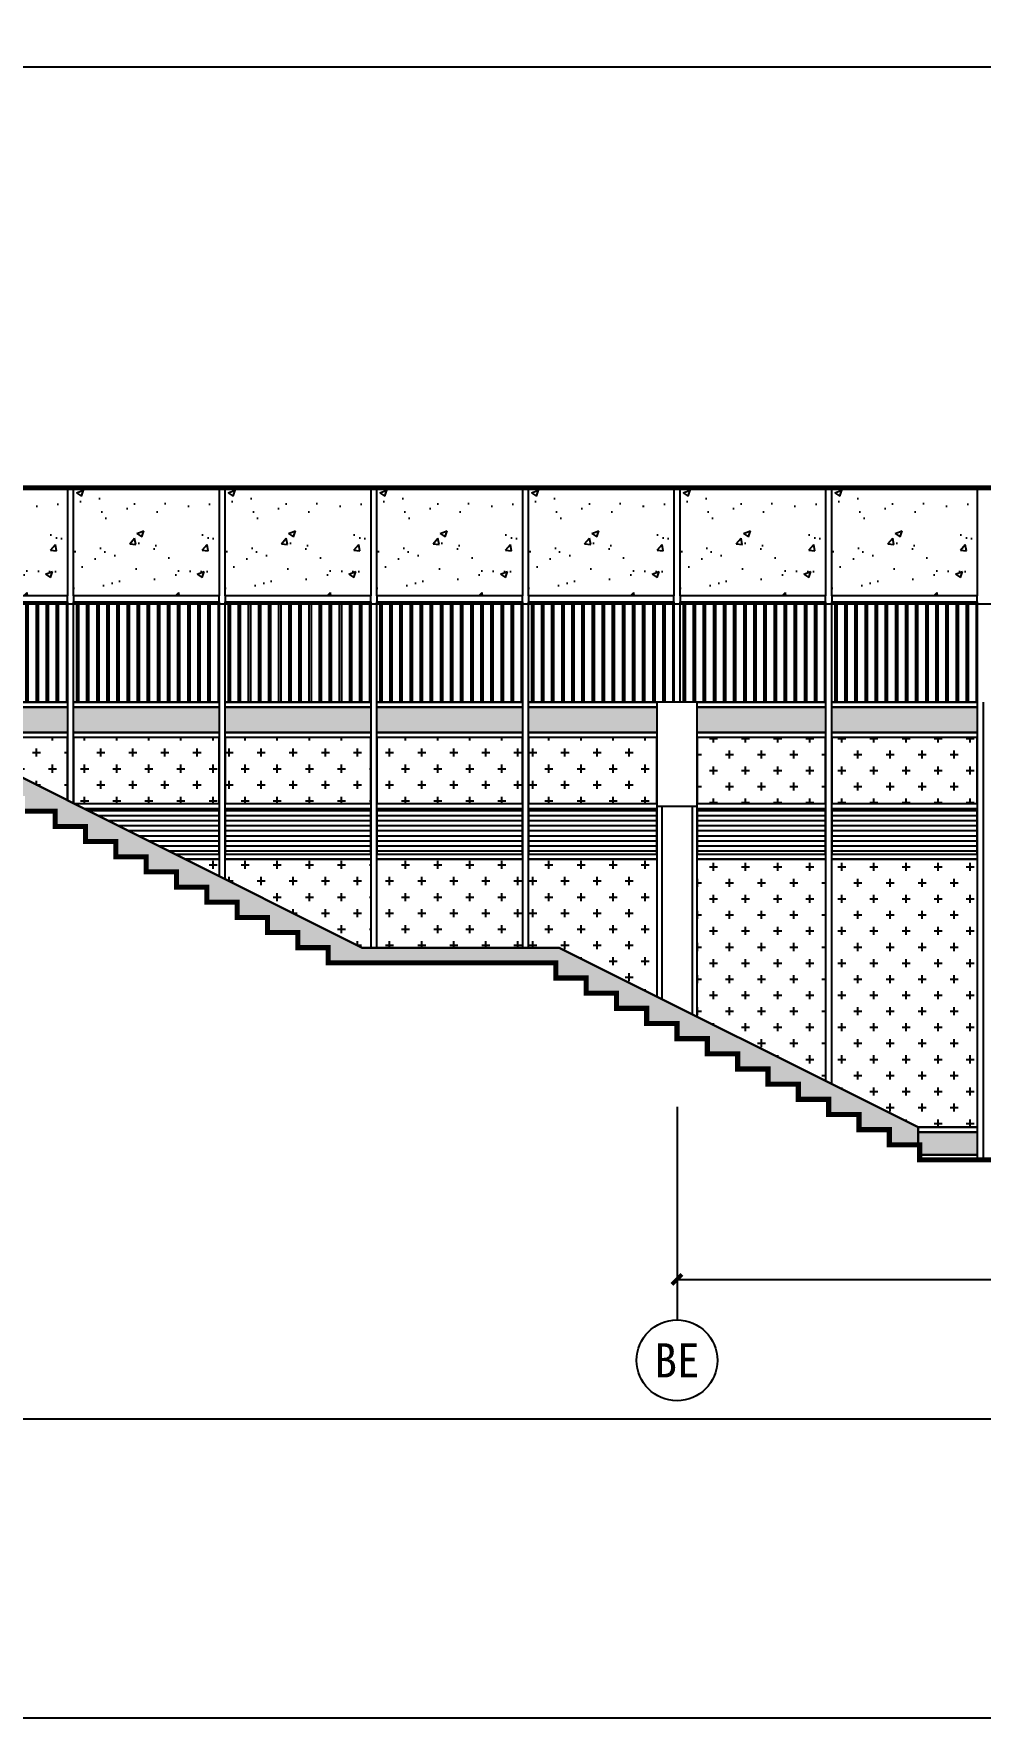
# Model space of a CAD drawing. Extents: x 72637 to 526294, y -245768 to 30884.
# Drawn here: x 135534 to 144897, y -110581 to -93916 of the extents above; entities that cross this region are included whole.
import ezdxf
from ezdxf.enums import TextEntityAlignment as Align
from ezdxf.xclip import XClip

# ---------------------------------------------------------------- set-up
doc = ezdxf.new("R2010")
doc.units = 0
doc.header["$LTSCALE"] = 10
doc.header["$MEASUREMENT"] = 0
doc.header["$XCLIPFRAME"] = 0
for name, color, linetype in [('$1$05-填充_天正', 26, 'Continuous'), ('01-标注_轴线坐标', 132, 'Continuous'), ('02-TEXT_轴号', 7, 'Continuous'), ('05-填充_156', 156, 'Continuous'), ('05-填充_168', 168, 'Continuous'), ('05-填充_18', 18, 'Continuous'), ('A-C_玻璃幕墙', 140, 'Continuous'), ('AXIS_TEXT', 7, 'Continuous'), ('E-立面轮廓', 241, 'Continuous')]:
    doc.layers.add(name, color=color, linetype=linetype)
doc.layers.add('04-不打印_辅助线', color=165, linetype='Continuous', plot=False)
doc.styles.add('_TCH_AXIS', font='STXIHEI.TTF', dxfattribs={"width": 0.75})
doc.styles.add('_TCH_DIM_T3', font='ROS1', dxfattribs={"width": 0.8, "bigfont": 'JD'})
doc.styles.add('COMPLEX', font='COMPLEX')
doc.dimstyles.new('_TCH_ARCH&&100', dxfattribs={"dimtxt": 297.5, "dimasz": 100, "dimexe": 250, "dimexo": 300, "dimgap": 100, "dimtad": 1, "dimdec": 0, "dimzin": 0, "dimdsep": 46, "dimtxsty": '_TCH_DIM_T3', "dimblk": 'ARCHTICK', "dimcen": 0.09, "dimclrt": 7, "dimazin": 2, "dimtfac": 1, "dimtdec": 0, "dimtix": 1, "dimtmove": 2, "dimatfit": 3, "dimfxl": 0, "dimtolj": 1, "dimtzin": 0, "dimarcsym": 0})
pattern_1 = [(0, (158569.21, -32148.86), (158.75, 158.75), [79.375, -238.125]), (90, (158608.9, -32188.55), (-158.75, 158.75), [79.375, -238.125])]

# ---------------------------------------------------------------- blocks, each defined once
blk = doc.blocks.new('jhkuyfuk')
blk.add_lwpolyline([(-200, 0), (200, 0), (200, 4530), (-200, 4530)], close=True)
for points in [[(-200, 3500), (200, 3500)], [(-150, 3500), (-150, 0)], [(150, 3500), (150, 0)]]:
    blk.add_lwpolyline(points)
blk = doc.blocks.new('*U2322')
at = {"layer": 'A-C_玻璃幕墙'}
blk.add_lwpolyline([(-30, 2265), (-30, -2265), (30, -2265), (30, 2265)], dxfattribs=at)
blk = doc.blocks.new('*U2323')
at = {"layer": 'A-C_玻璃幕墙', "color": 0, "linetype": 'ByBlock', "lineweight": -2, "transparency": 16777216}
for p in [(0, 0), (1500, 0), (3000, 0), (4500, 0)]:
    blk.add_blockref('*U2322', p, dxfattribs=at)
blk = doc.blocks.new('*U218')
at = {"layer": '05-填充_156'}
h = blk.add_hatch(dxfattribs=at)
h.set_pattern_fill('_USER', color=256, scale=50, pattern_type=0)
h.set_pattern_definition([(0, (470, 50), (0, 50), [])])
h.paths.add_polyline_path([(0, 50), (1270, 50), (1270, 500), (0, 500)])
at = {"layer": '05-填充_168'}
h = blk.add_hatch(color=256, dxfattribs=at)
h.dxf.hatch_style = 1
h.paths.add_polyline_path([(1270, 1255), (0, 1255), (0, 1505), (1270, 1505)])
for points in [[(1270, 1505), (0, 1505), (0, 1555), (1270, 1555)], [(1270, 1255), (0, 1255), (0, 1505), (1270, 1505)], [(1270, 1205), (0, 1205), (0, 1255), (1270, 1255)], [(1270, 500), (0, 500), (0, 550), (1270, 550)], [(0, 50), (1270, 50), (1270, 500), (0, 500)], [(1270, 0), (0, 0), (0, 50), (1270, 50)]]:
    blk.add_lwpolyline(points, close=True)
blk = doc.blocks.new('*U2318')
at = {"layer": 'A-C_玻璃幕墙'}
blk.add_lwpolyline([(-30, 2265), (-30, -2265), (30, -2265), (30, 2265)], dxfattribs=at)
blk = doc.blocks.new('*U2319')
at = {"layer": 'A-C_玻璃幕墙', "color": 0, "linetype": 'ByBlock', "lineweight": -2, "transparency": 16777216}
for p in [(0, 0), (1500, 0), (3000, 0), (4500, 0), (6000, 0), (7500, 0), (9000, 0)]:
    blk.add_blockref('*U2318', p, dxfattribs=at)
blk = doc.blocks.new('*U217')
at = {"layer": '05-填充_168'}
h = blk.add_hatch(color=256, dxfattribs=at)
h.dxf.hatch_style = 1
h.paths.add_polyline_path([(1440, 50), (0, 50), (0, 275), (1440, 275)])
for points in [[(1440, 275), (0, 275), (0, 325), (1440, 325)], [(1440, 50), (0, 50), (0, 275), (1440, 275)], [(1440, 0), (0, 0), (0, 50), (1440, 50)]]:
    blk.add_lwpolyline(points, close=True)
blk = doc.blocks.new('*U221')
at = {"layer": '05-填充_156'}
h = blk.add_hatch(dxfattribs=at)
h.set_pattern_fill('_USER', color=256, scale=50, pattern_type=0)
h.set_pattern_definition([(0, (640, 50), (0, 50), [])])
h.paths.add_polyline_path([(0, 50), (1440, 50), (1440, 500), (0, 500)])
at = {"layer": '05-填充_168'}
h = blk.add_hatch(color=256, dxfattribs=at)
h.dxf.hatch_style = 1
h.paths.add_polyline_path([(1440, 1255), (0, 1255), (0, 1505), (1440, 1505)])
for points in [[(1440, 1505), (0, 1505), (0, 1555), (1440, 1555)], [(1440, 1255), (0, 1255), (0, 1505), (1440, 1505)], [(1440, 1205), (0, 1205), (0, 1255), (1440, 1255)], [(1440, 500), (0, 500), (0, 550), (1440, 550)], [(0, 50), (1440, 50), (1440, 500), (0, 500)], [(1440, 0), (0, 0), (0, 50), (1440, 50)]]:
    blk.add_lwpolyline(points, close=True)
blk = doc.blocks.new('*U223')
at = {"layer": '05-填充_156'}
h = blk.add_hatch(dxfattribs=at)
h.set_pattern_fill('CROSS', color=136, scale=100)
h.set_pattern_definition([(0, (-155149.49, 102647.84), (158.75, 158.75), [79.375, -238.125]), (90, (-155109.8, 102608.15), (-158.75, 158.75), [79.375, -238.125])])
h.paths.add_polyline_path([(0, 3200), (1440, 3200), (1440, 3855), (0, 3855)])
h.paths.add_polyline_path([(0, 2650), (1440, 2650), (1440, 0), (0, 0)])
for points in [[(0, 3200), (1440, 3200), (1440, 3855), (0, 3855)], [(0, 2650), (1440, 2650), (1440, 0), (0, 0)]]:
    blk.add_lwpolyline(points, close=True)
blk = doc.blocks.new('*U2316')
at = {"layer": 'A-C_玻璃幕墙'}
for name, p in [('*U221', (-720, 710)), ('*U223', (-720, -1940)), ('*U217', (-720, -2265))]:
    blk.add_blockref(name, p, dxfattribs=at)
blk = doc.blocks.new('*U2317')
at = {"layer": 'A-C_玻璃幕墙', "color": 0, "linetype": 'ByBlock', "lineweight": -2, "transparency": 16777216}
for p in [(0, 0), (1500, 0), (3000, 0), (4500, 0), (6000, 0), (7500, 0)]:
    blk.add_blockref('*U2316', p, dxfattribs=at)
blk = doc.blocks.new('*U222')
at = {"layer": '05-填充_156'}
h = blk.add_hatch(dxfattribs=at)
h.set_pattern_fill('CROSS', color=136, scale=100)
h.set_pattern_definition([(0, (-155319.49, 102647.84), (158.75, 158.75), [79.375, -238.125]), (90, (-155279.8, 102608.15), (-158.75, 158.75), [79.375, -238.125])])
h.paths.add_polyline_path([(0, 3200), (1270, 3200), (1270, 3855), (0, 3855)])
h.paths.add_polyline_path([(0, 2650), (1270, 2650), (1270, 0), (0, 0)])
for points in [[(0, 3200), (1270, 3200), (1270, 3855), (0, 3855)], [(0, 2650), (1270, 2650), (1270, 0), (0, 0)]]:
    blk.add_lwpolyline(points, close=True)
blk = doc.blocks.new('*U232')
at = {"layer": '05-填充_156'}
h = blk.add_hatch(dxfattribs=at)
h.set_pattern_fill('_USER', color=256, scale=100, angle=90, pattern_type=0)
h.set_pattern_definition([(90, (-240, 940), (-100, 6e-15), [])])
h.paths.add_polyline_path([(0, 990), (1440, 990), (1440, 0), (0, 0)])
h = blk.add_hatch(dxfattribs=at)
h.set_pattern_fill('_USER', color=256, scale=100, angle=90, pattern_type=0)
h.set_pattern_definition([(90, (-220, 940), (-100, 6e-15), [])])
h.paths.add_polyline_path([(0, 990), (1440, 990), (1440, 0), (0, 0)])
for points in [[(1440, 1050), (0, 1050), (0, 2120), (1440, 2120)], [(0, 990), (1440, 990), (1440, 1050), (0, 1050)], [(0, 990), (1440, 990), (1440, 0), (0, 0)]]:
    blk.add_lwpolyline(points, close=True)
blk = doc.blocks.new('jtrsytsa')
at = {"layer": '$1$05-填充_天正'}
h = blk.add_hatch(dxfattribs=at)
h.set_pattern_fill('混凝土', color=256, scale=100)
h.set_pattern_definition([(50, (183847.7, 114335.95), (717.2602, -62.7521), [75, -825]), (355, (183847.7, 114335.95), (-138.7513, 752.1921), [60, -660]), (100.4514, (183907.45, 114330.7), (578.5094, 689.4395), [63.7402, -701.142]), (46.1842, (183847.7, 114535.95), (1067.241, -165.519), [112.5, -1237.5]), (96.6356, (183936.6, 114522.2), (934.6627, 974.118), [95.6103, -1051.713]), (351.1842, (183847.7, 114536), (934.662, 974.1186), [90, -990]), (21, (183947.7, 114485.95), (596.907, -402.6189), [75, -825]), (326, (183947.7, 114485.95), (243.3153, 725.15), [60, -660]), (71.4514, (183997.4, 114452.4), (840.2226, 322.5305), [63.7402, -701.142]), (37.5, (183847.68, 114335.95), (12.15986, 332.89385), [0, -652, 0, -670, 0, -662.5]), (7.5, (183847.68, 114335.95), (263.06954, 394.4117), [0, -382, 0, -637, 0, -252.5]), (327.5, (183624.68, 114335.95), (533.82244, -22.55487), [0, -250, 0, -780, 0, -1035]), (317.5, (183524.68, 114335.95), (583.1862, 100.105), [0, -325, 0, -518, 0, -735])])
h.paths.add_polyline_path([(4830, 0), (6270, 0), (6270, -1070), (4830, -1070)])
h = blk.add_hatch(dxfattribs=at)
h.set_pattern_fill('混凝土', color=256, scale=100)
h.set_pattern_definition([(50, (185347.7, 114335.95), (717.2602, -62.7521), [75, -825]), (355, (185347.7, 114335.95), (-138.7513, 752.1921), [60, -660]), (100.4514, (185407.45, 114330.7), (578.5094, 689.4395), [63.7402, -701.142]), (46.1842, (185347.7, 114535.95), (1067.241, -165.519), [112.5, -1237.5]), (96.6356, (185436.6, 114522.2), (934.6627, 974.118), [95.6103, -1051.713]), (351.1842, (185347.7, 114536), (934.662, 974.1186), [90, -990]), (21, (185447.7, 114485.95), (596.907, -402.6189), [75, -825]), (326, (185447.7, 114485.95), (243.3153, 725.15), [60, -660]), (71.4514, (185497.4, 114452.4), (840.2226, 322.5305), [63.7402, -701.142]), (37.5, (185347.68, 114335.95), (12.15986, 332.89385), [0, -652, 0, -670, 0, -662.5]), (7.5, (185347.68, 114335.95), (263.06954, 394.4117), [0, -382, 0, -637, 0, -252.5]), (327.5, (185124.68, 114335.95), (533.82244, -22.55487), [0, -250, 0, -780, 0, -1035]), (317.5, (185024.68, 114335.95), (583.1862, 100.105), [0, -325, 0, -518, 0, -735])])
h.paths.add_polyline_path([(6330, 0), (7770, 0), (7770, -1070), (6330, -1070)])
h = blk.add_hatch(dxfattribs=at)
h.set_pattern_fill('混凝土', color=256, scale=100)
h.set_pattern_definition([(50, (186847.7, 114335.95), (717.2602, -62.7521), [75, -825]), (355, (186847.7, 114335.95), (-138.7513, 752.1921), [60, -660]), (100.4514, (186907.45, 114330.7), (578.5094, 689.4395), [63.7402, -701.142]), (46.1842, (186847.7, 114535.95), (1067.241, -165.519), [112.5, -1237.5]), (96.6356, (186936.6, 114522.2), (934.6627, 974.118), [95.6103, -1051.713]), (351.1842, (186847.7, 114536), (934.662, 974.1186), [90, -990]), (21, (186947.7, 114485.95), (596.907, -402.6189), [75, -825]), (326, (186947.7, 114485.95), (243.3153, 725.15), [60, -660]), (71.4514, (186997.4, 114452.4), (840.2226, 322.5305), [63.7402, -701.142]), (37.5, (186847.68, 114335.95), (12.15986, 332.89385), [0, -652, 0, -670, 0, -662.5]), (7.5, (186847.68, 114335.95), (263.06954, 394.4117), [0, -382, 0, -637, 0, -252.5]), (327.5, (186624.68, 114335.95), (533.82244, -22.55487), [0, -250, 0, -780, 0, -1035]), (317.5, (186524.68, 114335.95), (583.1862, 100.105), [0, -325, 0, -518, 0, -735])])
h.paths.add_polyline_path([(7830, 0), (9270, 0), (9270, -1070), (7830, -1070)])
h = blk.add_hatch(dxfattribs=at)
h.set_pattern_fill('混凝土', color=256, scale=100)
h.set_pattern_definition([(50, (188347.7, 114335.95), (717.2602, -62.7521), [75, -825]), (355, (188347.7, 114335.95), (-138.7513, 752.1921), [60, -660]), (100.4514, (188407.45, 114330.7), (578.5094, 689.4395), [63.7402, -701.142]), (46.1842, (188347.7, 114535.95), (1067.241, -165.519), [112.5, -1237.5]), (96.6356, (188436.6, 114522.2), (934.6627, 974.118), [95.6103, -1051.713]), (351.1842, (188347.7, 114536), (934.662, 974.1186), [90, -990]), (21, (188447.7, 114485.95), (596.907, -402.6189), [75, -825]), (326, (188447.7, 114485.95), (243.3153, 725.15), [60, -660]), (71.4514, (188497.4, 114452.4), (840.2226, 322.5305), [63.7402, -701.142]), (37.5, (188347.68, 114335.95), (12.15986, 332.89385), [0, -652, 0, -670, 0, -662.5]), (7.5, (188347.68, 114335.95), (263.06954, 394.4117), [0, -382, 0, -637, 0, -252.5]), (327.5, (188124.68, 114335.95), (533.82244, -22.55487), [0, -250, 0, -780, 0, -1035]), (317.5, (188024.68, 114335.95), (583.1862, 100.105), [0, -325, 0, -518, 0, -735])])
h.paths.add_polyline_path([(9330, 0), (10770, 0), (10770, -1070), (9330, -1070)])
h = blk.add_hatch(dxfattribs=at)
h.set_pattern_fill('混凝土', color=256, scale=100)
h.set_pattern_definition([(50, (189847.7, 114335.95), (717.2602, -62.7521), [75, -825]), (355, (189847.7, 114335.95), (-138.7513, 752.1921), [60, -660]), (100.4514, (189907.45, 114330.7), (578.5094, 689.4395), [63.7402, -701.142]), (46.1842, (189847.7, 114535.95), (1067.241, -165.519), [112.5, -1237.5]), (96.6356, (189936.6, 114522.2), (934.6627, 974.118), [95.6103, -1051.713]), (351.1842, (189847.7, 114536), (934.662, 974.1186), [90, -990]), (21, (189947.7, 114485.95), (596.907, -402.6189), [75, -825]), (326, (189947.7, 114485.95), (243.3153, 725.15), [60, -660]), (71.4514, (189997.4, 114452.4), (840.2226, 322.5305), [63.7402, -701.142]), (37.5, (189847.68, 114335.95), (12.15986, 332.89385), [0, -652, 0, -670, 0, -662.5]), (7.5, (189847.68, 114335.95), (263.06954, 394.4117), [0, -382, 0, -637, 0, -252.5]), (327.5, (189624.68, 114335.95), (533.82244, -22.55487), [0, -250, 0, -780, 0, -1035]), (317.5, (189524.68, 114335.95), (583.1862, 100.105), [0, -325, 0, -518, 0, -735])])
h.paths.add_polyline_path([(10830, 0), (12270, 0), (12270, -1070), (10830, -1070)])
h = blk.add_hatch(dxfattribs=at)
h.set_pattern_fill('混凝土', color=256, scale=100)
h.set_pattern_definition([(50, (191347.7, 114335.95), (717.2602, -62.7521), [75, -825]), (355, (191347.7, 114335.95), (-138.7513, 752.1921), [60, -660]), (100.4514, (191407.45, 114330.7), (578.5094, 689.4395), [63.7402, -701.142]), (46.1842, (191347.7, 114535.95), (1067.241, -165.519), [112.5, -1237.5]), (96.6356, (191436.6, 114522.2), (934.6627, 974.118), [95.6103, -1051.713]), (351.1842, (191347.7, 114536), (934.662, 974.1186), [90, -990]), (21, (191447.7, 114485.95), (596.907, -402.6189), [75, -825]), (326, (191447.7, 114485.95), (243.3153, 725.15), [60, -660]), (71.4514, (191497.4, 114452.4), (840.2226, 322.5305), [63.7402, -701.142]), (37.5, (191347.68, 114335.95), (12.15986, 332.89385), [0, -652, 0, -670, 0, -662.5]), (7.5, (191347.68, 114335.95), (263.06954, 394.4117), [0, -382, 0, -637, 0, -252.5]), (327.5, (191124.68, 114335.95), (533.82244, -22.55487), [0, -250, 0, -780, 0, -1035]), (317.5, (191024.68, 114335.95), (583.1862, 100.105), [0, -325, 0, -518, 0, -735])])
h.paths.add_polyline_path([(12330, 0), (13770, 0), (13770, -1070), (12330, -1070)])
h = blk.add_hatch(dxfattribs=at)
h.set_pattern_fill('混凝土', color=256, scale=100)
h.set_pattern_definition([(50, (192847.7, 114335.95), (717.2602, -62.7521), [75, -825]), (355, (192847.7, 114335.95), (-138.7513, 752.1921), [60, -660]), (100.4514, (192907.45, 114330.7), (578.5094, 689.4395), [63.7402, -701.142]), (46.1842, (192847.7, 114535.95), (1067.241, -165.519), [112.5, -1237.5]), (96.6356, (192936.6, 114522.2), (934.6627, 974.118), [95.6103, -1051.713]), (351.1842, (192847.7, 114536), (934.662, 974.1186), [90, -990]), (21, (192947.7, 114485.95), (596.907, -402.6189), [75, -825]), (326, (192947.7, 114485.95), (243.3153, 725.15), [60, -660]), (71.4514, (192997.4, 114452.4), (840.2226, 322.5305), [63.7402, -701.142]), (37.5, (192847.68, 114335.95), (12.15986, 332.89385), [0, -652, 0, -670, 0, -662.5]), (7.5, (192847.68, 114335.95), (263.06954, 394.4117), [0, -382, 0, -637, 0, -252.5]), (327.5, (192624.68, 114335.95), (533.82244, -22.55487), [0, -250, 0, -780, 0, -1035]), (317.5, (192524.68, 114335.95), (583.1862, 100.105), [0, -325, 0, -518, 0, -735])])
h.paths.add_polyline_path([(13830, 0), (15270, 0), (15270, -1070), (13830, -1070)])
at = {"layer": '05-填充_156'}
h = blk.add_hatch(dxfattribs=at)
h.set_pattern_fill('CROSS', color=136, scale=100)
h.set_pattern_definition(pattern_1)
h.paths.add_polyline_path([(12500, -3125), (13770, -3125), (13770, -2470), (12500, -2470)])
h.paths.add_polyline_path([(12500, -3675), (13770, -3675), (13770, -6325), (12500, -6325)])
h = blk.add_hatch(dxfattribs=at)
h.set_pattern_fill('CROSS', color=136, scale=100)
h.set_pattern_definition(pattern_1)
h.paths.add_polyline_path([(13830, -3125), (15270, -3125), (15270, -2470), (13830, -2470)])
h.paths.add_polyline_path([(13830, -3675), (15270, -3675), (15270, -6325), (13830, -6325)])
at = {"layer": 'A-C_玻璃幕墙'}
for points in [[(0, -6650), (33270, -6650), (33270, 0), (0, 0)], [(12500, -3125), (13770, -3125), (13770, -2470), (12500, -2470)], [(13830, -3125), (15270, -3125), (15270, -2470), (13830, -2470)], [(12500, -3675), (13770, -3675), (13770, -6325), (12500, -6325)], [(13830, -3675), (15270, -3675), (15270, -6325), (13830, -6325)]]:
    blk.add_lwpolyline(points, close=True, dxfattribs=at)
for name, p in [('*U232', (4830, -2120)), ('*U232', (6330, -2120)), ('*U232', (7830, -2120)), ('*U232', (9330, -2120)), ('*U232', (10830, -2120)), ('*U232', (12330, -2120)), ('*U232', (13830, -2120)), ('*U2319', (1800, -4385)), ('*U2317', (2550, -4385)), ('*U218', (10830, -3675)), ('jhkuyfuk', (12300, -6650)), ('*U218', (12500, -3675)), ('*U2323', (13800, -4385)), ('*U221', (13830, -3675)), ('*U222', (10830, -6325)), ('*U217', (13830, -6650))]:
    blk.add_blockref(name, p, dxfattribs=at)
blk = doc.blocks.new('_AXISO')
blk.add_circle((0, 0), 0.5)
at = {"layer": 'AXIS_TEXT', "style": 'COMPLEX', "width": 1.041667}
blk.add_attdef('A', text='', height=0.56, dxfattribs=at).set_placement((-0.25, -0.28), (0.25, -0.28), align=Align.FIT)
blk = doc.blocks.new('_ArchTick')
at = {"color": 0, "linetype": 'ByBlock', "const_width": 0.4}
blk.add_lwpolyline([(-0.5, -0.5), (0.5, 0.5)], dxfattribs=at)
blk = doc.blocks.new('*D2497')
at = {"layer": '01-标注_轴线坐标', "color": 0, "lineweight": -2, "transparency": 16777216}
for p, q in [((141897, -105329), (141897, -106490)), ((149397, -105329), (149397, -106490)), ((141897, -106240), (149397, -106240))]:
    blk.add_line(p, q, dxfattribs=at)
at = {"layer": 'Defpoints', "color": 0, "transparency": 16777216}
for p in [(141897, -105029), (149397, -105029), (149397, -106240)]:
    blk.add_point(p, dxfattribs=at)
at = {"layer": '01-标注_轴线坐标', "color": 0, "lineweight": -2, "transparency": 16777216, "xscale": 100, "yscale": 100, "zscale": 100, "rotation": 180}
blk.add_blockref('_ArchTick', (141897, -106240), dxfattribs=at)
at = {"layer": '01-标注_轴线坐标', "color": 0, "lineweight": -2, "transparency": 16777216, "xscale": 100, "yscale": 100, "zscale": 100}
blk.add_blockref('_ArchTick', (149397, -106240), dxfattribs=at)
at = {"layer": '01-标注_轴线坐标', "color": 7, "transparency": 16777216, "insert": (145647, -105992), "char_height": 297.5, "attachment_point": 5, "style": '_TCH_DIM_T3'}
blk.add_mtext('\\A1;7500', dxfattribs=at)

msp = doc.modelspace()

# ---------------------------------------------------------------- hatches: boundary and pattern name
at = {"layer": '05-填充_18'}
h = msp.add_hatch(color=256, dxfattribs=at)
h.dxf.hatch_style = 1
h.paths.add_polyline_path([(134882.6, -101008), (132932.6, -101008), (130032.6, -99558), (129597.2, -99558), (129597.2, -99658), (129897.2, -99658), (129897.2, -99808), (130197.2, -99808), (130197.2, -99958), (130497.2, -99958), (130497.2, -100108), (130797.2, -100108), (130797.2, -100258), (131097.2, -100258), (131097.2, -100408), (131397.2, -100408), (131397.2, -100558), (131697.2, -100558), (131697.2, -100708), (131997.2, -100708), (131997.2, -100858), (132297.2, -100858), (132297.2, -101008), (132597.2, -101008), (132597.2, -101158), (134847.2, -101158), (134847.2, -101308), (135147.2, -101308), (135147.2, -101458), (135447.2, -101458), (135447.2, -101608), (135747.2, -101608), (135747.2, -101758), (136047.2, -101758), (136047.2, -101908), (136347.2, -101908), (136347.2, -102058), (136647.2, -102058), (136647.2, -102208), (136947.2, -102208), (136947.2, -102358), (137247.2, -102358), (137247.2, -102508), (137547.2, -102508), (137547.2, -102658), (137847.2, -102658), (137847.2, -102808), (138147.2, -102808), (138147.2, -102958), (138447.2, -102958), (138447.2, -103108), (140697.2, -103108), (140697.2, -103258), (140997.2, -103258), (140997.2, -103408), (141297.2, -103408), (141297.2, -103558), (141597.2, -103558), (141597.2, -103708), (141897.2, -103708), (141897.2, -103858), (142197.2, -103858), (142197.2, -104008), (142497.2, -104008), (142497.2, -104158), (142797.2, -104158), (142797.2, -104308), (143097.2, -104308), (143097.2, -104458), (143397.2, -104458), (143397.2, -104608), (143697.2, -104608), (143697.2, -104758), (143997.2, -104758), (143997.2, -104908), (144282.6, -104908), (144282.6, -104733), (140732.6, -102958), (138782.6, -102958)])

# ---------------------------------------------------------------- linework, layer by layer
at = {"layer": '01-标注_轴线坐标'}
msp.add_line((141897.2, -104530.9), (141897.2, -106640.3), dxfattribs=at)
at = {"layer": '04-不打印_辅助线'}
for points in [[(118747.5, -86708.1), (276006.9, -86708.1), (276006.9, -110581.4), (118747.5, -110581.4)], [(121958, -94242.8), (483151.6, -94242.8), (483151.6, -107623.6), (121958, -107623.6)]]:
    msp.add_lwpolyline(points, close=True, dxfattribs=at)
msp.add_lwpolyline([(86875.4, -99558), (483716.9, -99558)], dxfattribs=at)
at = {"layer": 'A-C_玻璃幕墙'}
for points in [[(144282.6, -105058), (144282.6, -104733), (140732.6, -102958), (138782.6, -102958), (134882.6, -101008), (132932.6, -101008), (129932.6, -99508), (129597.2, -99508), (129597.2, -98408), (163039.2, -98408), (163039.2, -105058), (144282.6, -105058)], [(129597.2, -99508), (129932.6, -99508), (132932.6, -101008), (134882.6, -101008), (138782.6, -102958), (140732.6, -102958), (144282.6, -104733), (144282.6, -105058)]]:
    msp.add_lwpolyline(points, dxfattribs=at)
at = {"layer": 'E-立面轮廓', "const_width": 50}
for points in [[(163039.2, -105058), (163039.2, -98408), (129597.2, -98408), (129597.2, -99508)], [(135447.2, -101608), (135747.2, -101608), (135747.2, -101758), (136047.2, -101758), (136047.2, -101908), (136347.2, -101908), (136347.2, -102058), (136647.2, -102058), (136647.2, -102208), (136947.2, -102208), (136947.2, -102358), (137247.2, -102358), (137247.2, -102508), (137547.2, -102508), (137547.2, -102658), (137847.2, -102658), (137847.2, -102808), (138147.2, -102808), (138147.2, -102958), (138447.2, -102958), (138447.2, -103108), (140697.2, -103108), (140697.2, -103258), (140997.2, -103258), (140997.2, -103408), (141297.2, -103408), (141297.2, -103558), (141597.2, -103558), (141597.2, -103708), (141897.2, -103708), (141897.2, -103858), (142197.2, -103858), (142197.2, -104008), (142497.2, -104008), (142497.2, -104158), (142797.2, -104158), (142797.2, -104308), (143097.2, -104308), (143097.2, -104458), (143397.2, -104458), (143397.2, -104608), (143697.2, -104608), (143697.2, -104758), (143997.2, -104758), (143997.2, -104908), (144297.2, -104908), (144297.2, -105058), (169263.1, -105058)]]:
    msp.add_lwpolyline(points, dxfattribs=at)

# ---------------------------------------------------------------- block references
at = {"layer": '01-标注_轴线坐标'}
ref = msp.add_blockref('_AXISO', (141897.2, -107040.3), dxfattribs=dict(at, xscale=800, yscale=800, zscale=800))
ref.add_attrib('A', 'BE', dxfattribs={"layer": '02-TEXT_轴号', "height": 337.9, "style": '_TCH_AXIS', "width": 1.185888}).set_placement((141673.9, -107209.2), (142120.4, -107209.2), align=Align.FIT)
at = {"layer": 'A-C_玻璃幕墙'}
ref = msp.add_blockref('jtrsytsa', (129597.2, -98408), dxfattribs=at)
XClip(ref).set_block_clipping_path([(14685.4101947374, -6649.9999999965), (14685.4101947374, -6324.9999990528), (11135.4101966247, -4549.9999999963), (9185.4101966247, -4549.9999999963), (5285.4101966247, -2599.9999999962), (3335.4101966246, -2599.9999999962), (335.4101966249, -1099.999999996), (0, -1099.999999996), (0, 0), (33441.9999999997, 0), (33441.9999999997, -6649.9999999965)])

# ---------------------------------------------------------------- dimensions: what is measured, and where the dimension line sits
at = {"layer": '01-标注_轴线坐标'}
dim = msp.add_aligned_dim(p1=(141897.2, -105029.3), p2=(149397.2, -105029.3), distance=-1211, dimstyle='_TCH_ARCH&&100', dxfattribs=at)
dim.commit()
dim.dimension.update_dxf_attribs({"geometry": '*D2497', "text_midpoint": (145647.2, -105991.5)})

doc.saveas('drawing.dxf')
